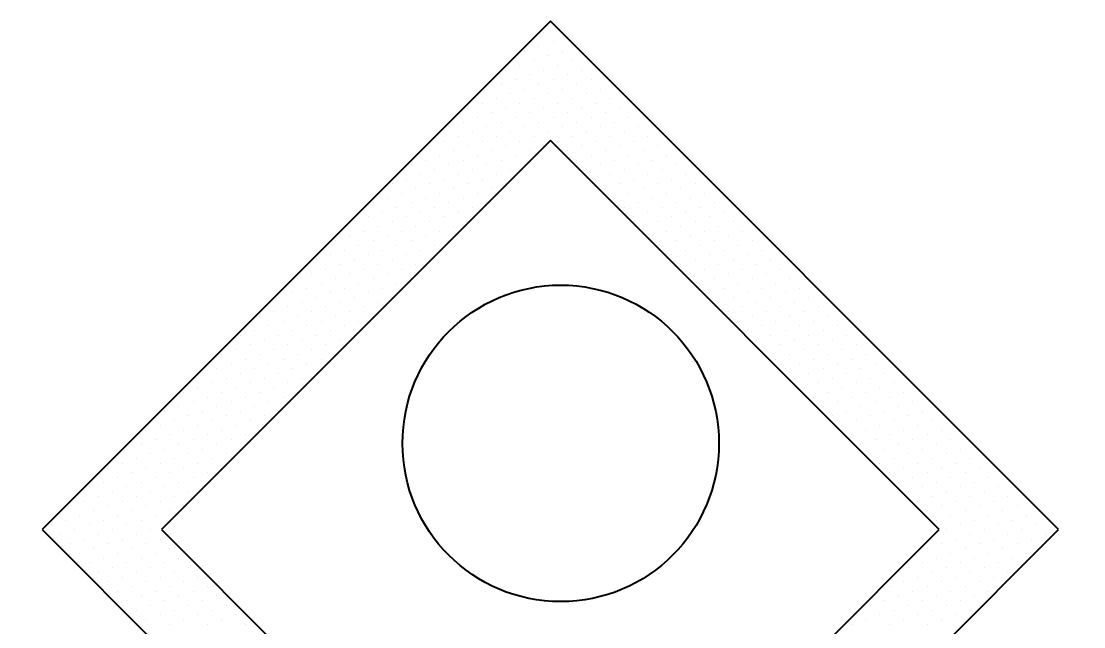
# Model space of a CAD drawing. Extents: x 500 to 638, y 181 to 267.
# Drawn here: x 535.6821 to 535.9087, y 228.3894 to 228.5186 of the extents above; entities that cross this region are included whole.
import ezdxf

# ---------------------------------------------------------------- set-up
doc = ezdxf.new("R2010")
doc.units = 0
doc.header["$LTSCALE"] = 7
doc.layers.get('0').update_dxf_attribs({"linetype": 'CONTINUOUS'})
doc.layers.get('DEFPOINTS').update_dxf_attribs({"linetype": 'CONTINUOUS'})
doc.layers.add('ACESSÓRIO', color=2, linetype='CONTINUOUS')
doc.layers.add('COTA', color=1, linetype='CONTINUOUS')
doc.styles.add('SIMPLEX', font='SIMPLEX.SHX')
doc.dimstyles.new('DIM50', dxfattribs={"dimtxt": 0.12, "dimasz": 0.15, "dimexe": 0.05, "dimexo": 0.09, "dimgap": 0.09, "dimtad": 1, "dimzin": 0, "dimdsep": 46, "dimtxsty": 'SIMPLEX', "dimblk1": 'DOTSMALL', "dimblk2": 'DOTSMALL', "dimsah": 1, "dimcen": 0.09, "dimadec": 0, "dimazin": 0, "dimtfac": 1, "dimtix": 1, "dimtofl": 0, "dimtmove": 2, "dimatfit": 3, "dimldrblk": 'DOTSMALL', "dimfxl": 1, "dimtolj": 1, "dimtzin": 0, "dimarcsym": 0})

# ---------------------------------------------------------------- blocks, each defined once
blk = doc.blocks.new('_DOTSMALL')
at = {"color": 0, "linetype": 'ByBlock', "const_width": 0.5}
blk.add_lwpolyline([(-0.0625, 0, 1), (0.0625, 0, 1)], format="xyb", close=True, dxfattribs=at)
blk = doc.blocks.new('*D156')
at = {"layer": 'COTA', "color": 0, "lineweight": -2}
for p, q in [((535.52661, 228.06187), (535.52661, 228.26354)), ((538.77661, 227.91046), (538.77661, 228.26354)), ((538.77661, 228.21354), (535.52661, 228.21354))]:
    blk.add_line(p, q, dxfattribs=at)
at = {"layer": 'DEFPOINTS', "color": 0}
for p in [(535.52661, 228.21354), (535.52661, 227.97187), (538.77661, 227.82046)]:
    blk.add_point(p, dxfattribs=at)
at = {"layer": 'COTA', "color": 0, "lineweight": -2, "xscale": 0.15, "yscale": 0.15, "zscale": 0.15, "rotation": 180}
blk.add_blockref('_DOTSMALL', (535.52661, 228.21354), dxfattribs=at)
at = {"layer": 'COTA', "color": 0, "lineweight": -2, "xscale": 0.15, "yscale": 0.15, "zscale": 0.15}
blk.add_blockref('_DOTSMALL', (538.77661, 228.21354), dxfattribs=at)
at = {"layer": 'COTA', "color": 0, "insert": (536.78309, 228.37905), "char_height": 0.12, "attachment_point": 5, "style": 'SIMPLEX'}
blk.add_mtext('\\A1;3.25', dxfattribs=at)

msp = doc.modelspace()

# ---------------------------------------------------------------- linework, layer by layer
at = {"layer": 'ACESSÓRIO'}
for p, q in [((535.79494, 228.51855), (535.68651, 228.41013)), ((535.90337, 228.41013), (535.79494, 228.51855)), ((535.7935, 228.51621), (535.7935, 228.51621)), ((535.78946, 228.51217), (535.78946, 228.51217)), ((535.79249, 228.51318), (535.79249, 228.51318)), ((535.79552, 228.51419), (535.79552, 228.51419)), ((535.79754, 228.51217), (535.79754, 228.51217)), ((535.79148, 228.51015), (535.79148, 228.51015)), ((535.79451, 228.51116), (535.79451, 228.51116)), ((535.79956, 228.51015), (535.79956, 228.51015)), ((535.78542, 228.50813), (535.78542, 228.50813)), ((535.78845, 228.50914), (535.78845, 228.50914)), ((535.7935, 228.50813), (535.7935, 228.50813)), ((535.79653, 228.50914), (535.79653, 228.50914)), ((535.80159, 228.50813), (535.80159, 228.50813)), ((535.78744, 228.50611), (535.78744, 228.50611)), ((535.79047, 228.50712), (535.79047, 228.50712)), ((535.79552, 228.50611), (535.79552, 228.50611)), ((535.79855, 228.50712), (535.79855, 228.50712)), ((535.80361, 228.50611), (535.80361, 228.50611)), ((535.78138, 228.50409), (535.78138, 228.50409)), ((535.78441, 228.5051), (535.78441, 228.5051)), ((535.78946, 228.50409), (535.78946, 228.50409)), ((535.79249, 228.5051), (535.79249, 228.5051)), ((535.79754, 228.50409), (535.79754, 228.50409)), ((535.80057, 228.5051), (535.80057, 228.5051)), ((535.80563, 228.50409), (535.80563, 228.50409)), ((535.78037, 228.50106), (535.78037, 228.50106)), ((535.7834, 228.50207), (535.7834, 228.50207)), ((535.78643, 228.50308), (535.78643, 228.50308)), ((535.78845, 228.50106), (535.78845, 228.50106)), ((535.79148, 228.50207), (535.79148, 228.50207)), ((535.79451, 228.50308), (535.79451, 228.50308)), ((535.79653, 228.50106), (535.79653, 228.50106)), ((535.79956, 228.50207), (535.79956, 228.50207)), ((535.8026, 228.50308), (535.8026, 228.50308)), ((535.80462, 228.50106), (535.80462, 228.50106)), ((535.80765, 228.50207), (535.80765, 228.50207)), ((535.77734, 228.50005), (535.77734, 228.50005)), ((535.78239, 228.49904), (535.78239, 228.49904)), ((535.78542, 228.50005), (535.78542, 228.50005)), ((535.79047, 228.49904), (535.79047, 228.49904)), ((535.7935, 228.50005), (535.7935, 228.50005)), ((535.79855, 228.49904), (535.79855, 228.49904)), ((535.80159, 228.50005), (535.80159, 228.50005)), ((535.80664, 228.49904), (535.80664, 228.49904)), ((535.80967, 228.50005), (535.80967, 228.50005)), ((535.77633, 228.49702), (535.77633, 228.49702)), ((535.77936, 228.49803), (535.77936, 228.49803)), ((535.78441, 228.49702), (535.78441, 228.49702)), ((535.78744, 228.49803), (535.78744, 228.49803)), ((535.79249, 228.49702), (535.79249, 228.49702)), ((535.79552, 228.49803), (535.79552, 228.49803)), ((535.80057, 228.49702), (535.80057, 228.49702)), ((535.80361, 228.49803), (535.80361, 228.49803)), ((535.80866, 228.49702), (535.80866, 228.49702)), ((535.81169, 228.49803), (535.81169, 228.49803)), ((535.7733, 228.49601), (535.7733, 228.49601)), ((535.77835, 228.495), (535.77835, 228.495)), ((535.78138, 228.49601), (535.78138, 228.49601)), ((535.78643, 228.495), (535.78643, 228.495)), ((535.78946, 228.49601), (535.78946, 228.49601)), ((535.79451, 228.495), (535.79451, 228.495)), ((535.79754, 228.49601), (535.79754, 228.49601)), ((535.8026, 228.495), (535.8026, 228.495)), ((535.80563, 228.49601), (535.80563, 228.49601)), ((535.81068, 228.495), (535.81068, 228.495)), ((535.81371, 228.49601), (535.81371, 228.49601)), ((535.79494, 228.4931), (535.71197, 228.41013)), ((535.76926, 228.49197), (535.76926, 228.49197)), ((535.77229, 228.49298), (535.77229, 228.49298)), ((535.77532, 228.49399), (535.77532, 228.49399)), ((535.77734, 228.49197), (535.77734, 228.49197)), ((535.78037, 228.49298), (535.78037, 228.49298)), ((535.7834, 228.49399), (535.7834, 228.49399)), ((535.78542, 228.49197), (535.78542, 228.49197)), ((535.78845, 228.49298), (535.78845, 228.49298)), ((535.79148, 228.49399), (535.79148, 228.49399)), ((535.7935, 228.49197), (535.7935, 228.49197)), ((535.87791, 228.41013), (535.79494, 228.4931)), ((535.79653, 228.49298), (535.79653, 228.49298)), ((535.79956, 228.49399), (535.79956, 228.49399)), ((535.80159, 228.49197), (535.80159, 228.49197)), ((535.80462, 228.49298), (535.80462, 228.49298)), ((535.80765, 228.49399), (535.80765, 228.49399)), ((535.80967, 228.49197), (535.80967, 228.49197)), ((535.8127, 228.49298), (535.8127, 228.49298)), ((535.81573, 228.49399), (535.81573, 228.49399)), ((535.81775, 228.49197), (535.81775, 228.49197)), ((535.77128, 228.48995), (535.77128, 228.48995)), ((535.77431, 228.49096), (535.77431, 228.49096)), ((535.77936, 228.48995), (535.77936, 228.48995)), ((535.78239, 228.49096), (535.78239, 228.49096)), ((535.78744, 228.48995), (535.78744, 228.48995)), ((535.79047, 228.49096), (535.79047, 228.49096)), ((535.79855, 228.49096), (535.79855, 228.49096)), ((535.80361, 228.48995), (535.80361, 228.48995)), ((535.80664, 228.49096), (535.80664, 228.49096)), ((535.81169, 228.48995), (535.81169, 228.48995)), ((535.81472, 228.49096), (535.81472, 228.49096)), ((535.81977, 228.48995), (535.81977, 228.48995)), ((535.76522, 228.48793), (535.76522, 228.48793)), ((535.76825, 228.48894), (535.76825, 228.48894)), ((535.7733, 228.48793), (535.7733, 228.48793)), ((535.77633, 228.48894), (535.77633, 228.48894)), ((535.78138, 228.48793), (535.78138, 228.48793)), ((535.78441, 228.48894), (535.78441, 228.48894)), ((535.78946, 228.48793), (535.78946, 228.48793)), ((535.80057, 228.48894), (535.80057, 228.48894)), ((535.80563, 228.48793), (535.80563, 228.48793)), ((535.80866, 228.48894), (535.80866, 228.48894)), ((535.81371, 228.48793), (535.81371, 228.48793)), ((535.81674, 228.48894), (535.81674, 228.48894)), ((535.82179, 228.48793), (535.82179, 228.48793)), ((535.76724, 228.48591), (535.76724, 228.48591)), ((535.77027, 228.48692), (535.77027, 228.48692)), ((535.77532, 228.48591), (535.77532, 228.48591)), ((535.77835, 228.48692), (535.77835, 228.48692)), ((535.7834, 228.48591), (535.7834, 228.48591)), ((535.78643, 228.48692), (535.78643, 228.48692)), ((535.8026, 228.48692), (535.8026, 228.48692)), ((535.80765, 228.48591), (535.80765, 228.48591)), ((535.81068, 228.48692), (535.81068, 228.48692)), ((535.81573, 228.48591), (535.81573, 228.48591)), ((535.81876, 228.48692), (535.81876, 228.48692)), ((535.82381, 228.48591), (535.82381, 228.48591)), ((535.76117, 228.48389), (535.76117, 228.48389)), ((535.7642, 228.4849), (535.7642, 228.4849)), ((535.76623, 228.48288), (535.76623, 228.48288)), ((535.76926, 228.48389), (535.76926, 228.48389)), ((535.77229, 228.4849), (535.77229, 228.4849)), ((535.77431, 228.48288), (535.77431, 228.48288)), ((535.77734, 228.48389), (535.77734, 228.48389)), ((535.78037, 228.4849), (535.78037, 228.4849)), ((535.78239, 228.48288), (535.78239, 228.48288)), ((535.78542, 228.48389), (535.78542, 228.48389)), ((535.80462, 228.4849), (535.80462, 228.4849)), ((535.80664, 228.48288), (535.80664, 228.48288)), ((535.80967, 228.48389), (535.80967, 228.48389)), ((535.8127, 228.4849), (535.8127, 228.4849)), ((535.81472, 228.48288), (535.81472, 228.48288)), ((535.81775, 228.48389), (535.81775, 228.48389)), ((535.82078, 228.4849), (535.82078, 228.4849)), ((535.8228, 228.48288), (535.8228, 228.48288)), ((535.82583, 228.48389), (535.82583, 228.48389)), ((535.76016, 228.48085), (535.76016, 228.48085)), ((535.76319, 228.48187), (535.76319, 228.48187)), ((535.76825, 228.48085), (535.76825, 228.48085)), ((535.77128, 228.48187), (535.77128, 228.48187)), ((535.77633, 228.48085), (535.77633, 228.48085)), ((535.77936, 228.48187), (535.77936, 228.48187)), ((535.80866, 228.48085), (535.80866, 228.48085)), ((535.81169, 228.48187), (535.81169, 228.48187)), ((535.81674, 228.48085), (535.81674, 228.48085)), ((535.81977, 228.48187), (535.81977, 228.48187)), ((535.82482, 228.48085), (535.82482, 228.48085)), ((535.82785, 228.48187), (535.82785, 228.48187)), ((535.75713, 228.47984), (535.75713, 228.47984)), ((535.76218, 228.47883), (535.76218, 228.47883)), ((535.76522, 228.47984), (535.76522, 228.47984)), ((535.77027, 228.47883), (535.77027, 228.47883)), ((535.7733, 228.47984), (535.7733, 228.47984)), ((535.77835, 228.47883), (535.77835, 228.47883)), ((535.78138, 228.47984), (535.78138, 228.47984)), ((535.81068, 228.47883), (535.81068, 228.47883)), ((535.81371, 228.47984), (535.81371, 228.47984)), ((535.81876, 228.47883), (535.81876, 228.47883)), ((535.82179, 228.47984), (535.82179, 228.47984)), ((535.82684, 228.47883), (535.82684, 228.47883)), ((535.82987, 228.47984), (535.82987, 228.47984)), ((535.75612, 228.47681), (535.75612, 228.47681)), ((535.75915, 228.47782), (535.75915, 228.47782)), ((535.7642, 228.47681), (535.7642, 228.47681)), ((535.76724, 228.47782), (535.76724, 228.47782)), ((535.77229, 228.47681), (535.77229, 228.47681)), ((535.77532, 228.47782), (535.77532, 228.47782)), ((535.8127, 228.47681), (535.8127, 228.47681)), ((535.81573, 228.47782), (535.81573, 228.47782)), ((535.82078, 228.47681), (535.82078, 228.47681)), ((535.82381, 228.47782), (535.82381, 228.47782)), ((535.82886, 228.47681), (535.82886, 228.47681)), ((535.83189, 228.47782), (535.83189, 228.47782)), ((535.75309, 228.4758), (535.75309, 228.4758)), ((535.75511, 228.47378), (535.75511, 228.47378)), ((535.75814, 228.47479), (535.75814, 228.47479)), ((535.76117, 228.4758), (535.76117, 228.4758)), ((535.76319, 228.47378), (535.76319, 228.47378)), ((535.76623, 228.47479), (535.76623, 228.47479)), ((535.76926, 228.4758), (535.76926, 228.4758)), ((535.77128, 228.47378), (535.77128, 228.47378)), ((535.77431, 228.47479), (535.77431, 228.47479)), ((535.77734, 228.4758), (535.77734, 228.4758)), ((535.81472, 228.47479), (535.81472, 228.47479)), ((535.81775, 228.4758), (535.81775, 228.4758)), ((535.81977, 228.47378), (535.81977, 228.47378)), ((535.8228, 228.47479), (535.8228, 228.47479)), ((535.82583, 228.4758), (535.82583, 228.4758)), ((535.82785, 228.47378), (535.82785, 228.47378)), ((535.83088, 228.47479), (535.83088, 228.47479)), ((535.83391, 228.4758), (535.83391, 228.4758)), ((535.83593, 228.47378), (535.83593, 228.47378)), ((535.74905, 228.47176), (535.74905, 228.47176)), ((535.75208, 228.47277), (535.75208, 228.47277)), ((535.75713, 228.47176), (535.75713, 228.47176)), ((535.76016, 228.47277), (535.76016, 228.47277)), ((535.76522, 228.47176), (535.76522, 228.47176)), ((535.76825, 228.47277), (535.76825, 228.47277)), ((535.7733, 228.47176), (535.7733, 228.47176)), ((535.81674, 228.47277), (535.81674, 228.47277)), ((535.82179, 228.47176), (535.82179, 228.47176)), ((535.82482, 228.47277), (535.82482, 228.47277)), ((535.82987, 228.47176), (535.82987, 228.47176)), ((535.8329, 228.47277), (535.8329, 228.47277)), ((535.83796, 228.47176), (535.83796, 228.47176)), ((535.75107, 228.46974), (535.75107, 228.46974)), ((535.7541, 228.47075), (535.7541, 228.47075)), ((535.75915, 228.46974), (535.75915, 228.46974)), ((535.76218, 228.47075), (535.76218, 228.47075)), ((535.76724, 228.46974), (535.76724, 228.46974)), ((535.77027, 228.47075), (535.77027, 228.47075)), ((535.81876, 228.47075), (535.81876, 228.47075)), ((535.82381, 228.46974), (535.82381, 228.46974)), ((535.82684, 228.47075), (535.82684, 228.47075)), ((535.83189, 228.46974), (535.83189, 228.46974)), ((535.83492, 228.47075), (535.83492, 228.47075)), ((535.83998, 228.46974), (535.83998, 228.46974)), ((535.74501, 228.46772), (535.74501, 228.46772)), ((535.74804, 228.46873), (535.74804, 228.46873)), ((535.75309, 228.46772), (535.75309, 228.46772)), ((535.75612, 228.46873), (535.75612, 228.46873)), ((535.76117, 228.46772), (535.76117, 228.46772)), ((535.7642, 228.46873), (535.7642, 228.46873)), ((535.76926, 228.46772), (535.76926, 228.46772)), ((535.82078, 228.46873), (535.82078, 228.46873)), ((535.82583, 228.46772), (535.82583, 228.46772)), ((535.82886, 228.46873), (535.82886, 228.46873)), ((535.83391, 228.46772), (535.83391, 228.46772)), ((535.83694, 228.46873), (535.83694, 228.46873)), ((535.842, 228.46772), (535.842, 228.46772)), ((535.744, 228.46469), (535.744, 228.46469)), ((535.74703, 228.4657), (535.74703, 228.4657)), ((535.75006, 228.46671), (535.75006, 228.46671)), ((535.75208, 228.46469), (535.75208, 228.46469)), ((535.75511, 228.4657), (535.75511, 228.4657)), ((535.75814, 228.46671), (535.75814, 228.46671)), ((535.76016, 228.46469), (535.76016, 228.46469)), ((535.76319, 228.4657), (535.76319, 228.4657)), ((535.76623, 228.46671), (535.76623, 228.46671)), ((535.8228, 228.46671), (535.8228, 228.46671)), ((535.82482, 228.46469), (535.82482, 228.46469)), ((535.82785, 228.4657), (535.82785, 228.4657)), ((535.83088, 228.46671), (535.83088, 228.46671)), ((535.8329, 228.46469), (535.8329, 228.46469)), ((535.83593, 228.4657), (535.83593, 228.4657)), ((535.83897, 228.46671), (535.83897, 228.46671)), ((535.84099, 228.46469), (535.84099, 228.46469)), ((535.84402, 228.4657), (535.84402, 228.4657)), ((535.74097, 228.46368), (535.74097, 228.46368)), ((535.74602, 228.46267), (535.74602, 228.46267)), ((535.74905, 228.46368), (535.74905, 228.46368)), ((535.7541, 228.46267), (535.7541, 228.46267)), ((535.75713, 228.46368), (535.75713, 228.46368)), ((535.76218, 228.46267), (535.76218, 228.46267)), ((535.76522, 228.46368), (535.76522, 228.46368)), ((535.82684, 228.46267), (535.82684, 228.46267)), ((535.82987, 228.46368), (535.82987, 228.46368)), ((535.83492, 228.46267), (535.83492, 228.46267)), ((535.83796, 228.46368), (535.83796, 228.46368)), ((535.84301, 228.46267), (535.84301, 228.46267)), ((535.84604, 228.46368), (535.84604, 228.46368)), ((535.73996, 228.46065), (535.73996, 228.46065)), ((535.74299, 228.46166), (535.74299, 228.46166)), ((535.74804, 228.46065), (535.74804, 228.46065)), ((535.75107, 228.46166), (535.75107, 228.46166)), ((535.75612, 228.46065), (535.75612, 228.46065)), ((535.75915, 228.46166), (535.75915, 228.46166)), ((535.82886, 228.46065), (535.82886, 228.46065)), ((535.83189, 228.46166), (535.83189, 228.46166)), ((535.83694, 228.46065), (535.83694, 228.46065)), ((535.83998, 228.46166), (535.83998, 228.46166)), ((535.84503, 228.46065), (535.84503, 228.46065)), ((535.84806, 228.46166), (535.84806, 228.46166)), ((535.73693, 228.45964), (535.73693, 228.45964)), ((535.74198, 228.45863), (535.74198, 228.45863)), ((535.74501, 228.45964), (535.74501, 228.45964)), ((535.75006, 228.45863), (535.75006, 228.45863)), ((535.75309, 228.45964), (535.75309, 228.45964)), ((535.75814, 228.45863), (535.75814, 228.45863)), ((535.76117, 228.45964), (535.76117, 228.45964)), ((535.83088, 228.45863), (535.83088, 228.45863)), ((535.83391, 228.45964), (535.83391, 228.45964)), ((535.83897, 228.45863), (535.83897, 228.45863)), ((535.842, 228.45964), (535.842, 228.45964)), ((535.84705, 228.45863), (535.84705, 228.45863)), ((535.85008, 228.45964), (535.85008, 228.45964)), ((535.73289, 228.4556), (535.73289, 228.4556)), ((535.73592, 228.45661), (535.73592, 228.45661)), ((535.73895, 228.45762), (535.73895, 228.45762)), ((535.74097, 228.4556), (535.74097, 228.4556)), ((535.744, 228.45661), (535.744, 228.45661)), ((535.74703, 228.45762), (535.74703, 228.45762)), ((535.74905, 228.4556), (535.74905, 228.4556)), ((535.75208, 228.45661), (535.75208, 228.45661)), ((535.75511, 228.45762), (535.75511, 228.45762)), ((535.75713, 228.4556), (535.75713, 228.4556)), ((535.8329, 228.45661), (535.8329, 228.45661)), ((535.83593, 228.45762), (535.83593, 228.45762)), ((535.83796, 228.4556), (535.83796, 228.4556)), ((535.84099, 228.45661), (535.84099, 228.45661)), ((535.84402, 228.45762), (535.84402, 228.45762)), ((535.84604, 228.4556), (535.84604, 228.4556)), ((535.84907, 228.45661), (535.84907, 228.45661)), ((535.8521, 228.45762), (535.8521, 228.45762)), ((535.85412, 228.4556), (535.85412, 228.4556)), ((535.73491, 228.45358), (535.73491, 228.45358)), ((535.73794, 228.45459), (535.73794, 228.45459)), ((535.74299, 228.45358), (535.74299, 228.45358)), ((535.74602, 228.45459), (535.74602, 228.45459)), ((535.75107, 228.45358), (535.75107, 228.45358)), ((535.7541, 228.45459), (535.7541, 228.45459)), ((535.83492, 228.45459), (535.83492, 228.45459)), ((535.83998, 228.45358), (535.83998, 228.45358)), ((535.84301, 228.45459), (535.84301, 228.45459)), ((535.84806, 228.45358), (535.84806, 228.45358)), ((535.85109, 228.45459), (535.85109, 228.45459)), ((535.85614, 228.45358), (535.85614, 228.45358)), ((535.72885, 228.45156), (535.72885, 228.45156)), ((535.73188, 228.45257), (535.73188, 228.45257)), ((535.73693, 228.45156), (535.73693, 228.45156)), ((535.73996, 228.45257), (535.73996, 228.45257)), ((535.74501, 228.45156), (535.74501, 228.45156)), ((535.74804, 228.45257), (535.74804, 228.45257)), ((535.75309, 228.45156), (535.75309, 228.45156)), ((535.83694, 228.45257), (535.83694, 228.45257)), ((535.842, 228.45156), (535.842, 228.45156)), ((535.84503, 228.45257), (535.84503, 228.45257)), ((535.85008, 228.45156), (535.85008, 228.45156)), ((535.85311, 228.45257), (535.85311, 228.45257)), ((535.85816, 228.45156), (535.85816, 228.45156)), ((535.73087, 228.44954), (535.73087, 228.44954)), ((535.7339, 228.45055), (535.7339, 228.45055)), ((535.73895, 228.44954), (535.73895, 228.44954)), ((535.74198, 228.45055), (535.74198, 228.45055)), ((535.74703, 228.44954), (535.74703, 228.44954)), ((535.75006, 228.45055), (535.75006, 228.45055)), ((535.83897, 228.45055), (535.83897, 228.45055)), ((535.84402, 228.44954), (535.84402, 228.44954)), ((535.84705, 228.45055), (535.84705, 228.45055)), ((535.8521, 228.44954), (535.8521, 228.44954)), ((535.85513, 228.45055), (535.85513, 228.45055)), ((535.86018, 228.44954), (535.86018, 228.44954)), ((535.7248, 228.44752), (535.7248, 228.44752)), ((535.72783, 228.44853), (535.72783, 228.44853)), ((535.72986, 228.44651), (535.72986, 228.44651)), ((535.73289, 228.44752), (535.73289, 228.44752)), ((535.73592, 228.44853), (535.73592, 228.44853)), ((535.73794, 228.44651), (535.73794, 228.44651)), ((535.74097, 228.44752), (535.74097, 228.44752)), ((535.744, 228.44853), (535.744, 228.44853)), ((535.74602, 228.44651), (535.74602, 228.44651)), ((535.74905, 228.44752), (535.74905, 228.44752)), ((535.84099, 228.44853), (535.84099, 228.44853)), ((535.84301, 228.44651), (535.84301, 228.44651)), ((535.84604, 228.44752), (535.84604, 228.44752)), ((535.84907, 228.44853), (535.84907, 228.44853)), ((535.85109, 228.44651), (535.85109, 228.44651)), ((535.85412, 228.44752), (535.85412, 228.44752)), ((535.85715, 228.44853), (535.85715, 228.44853)), ((535.85917, 228.44651), (535.85917, 228.44651)), ((535.8622, 228.44752), (535.8622, 228.44752)), ((535.72379, 228.44448), (535.72379, 228.44448)), ((535.72682, 228.4455), (535.72682, 228.4455)), ((535.73188, 228.44448), (535.73188, 228.44448)), ((535.73491, 228.4455), (535.73491, 228.4455)), ((535.73996, 228.44448), (535.73996, 228.44448)), ((535.74299, 228.4455), (535.74299, 228.4455)), ((535.84503, 228.44448), (535.84503, 228.44448)), ((535.84806, 228.4455), (535.84806, 228.4455)), ((535.85311, 228.44448), (535.85311, 228.44448)), ((535.85614, 228.4455), (535.85614, 228.4455)), ((535.86119, 228.44448), (535.86119, 228.44448)), ((535.86422, 228.4455), (535.86422, 228.4455)), ((535.72076, 228.44347), (535.72076, 228.44347)), ((535.72581, 228.44246), (535.72581, 228.44246)), ((535.72885, 228.44347), (535.72885, 228.44347)), ((535.7339, 228.44246), (535.7339, 228.44246)), ((535.73693, 228.44347), (535.73693, 228.44347)), ((535.74198, 228.44246), (535.74198, 228.44246)), ((535.74501, 228.44347), (535.74501, 228.44347)), ((535.84705, 228.44246), (535.84705, 228.44246)), ((535.85008, 228.44347), (535.85008, 228.44347)), ((535.85513, 228.44246), (535.85513, 228.44246)), ((535.85816, 228.44347), (535.85816, 228.44347)), ((535.86321, 228.44246), (535.86321, 228.44246)), ((535.86624, 228.44347), (535.86624, 228.44347)), ((535.71975, 228.44044), (535.71975, 228.44044)), ((535.72278, 228.44145), (535.72278, 228.44145)), ((535.72783, 228.44044), (535.72783, 228.44044)), ((535.73087, 228.44145), (535.73087, 228.44145)), ((535.73592, 228.44044), (535.73592, 228.44044)), ((535.73895, 228.44145), (535.73895, 228.44145)), ((535.84907, 228.44044), (535.84907, 228.44044)), ((535.8521, 228.44145), (535.8521, 228.44145)), ((535.85715, 228.44044), (535.85715, 228.44044)), ((535.86018, 228.44145), (535.86018, 228.44145)), ((535.86523, 228.44044), (535.86523, 228.44044)), ((535.86826, 228.44145), (535.86826, 228.44145)), ((535.71672, 228.43943), (535.71672, 228.43943)), ((535.71874, 228.43741), (535.71874, 228.43741)), ((535.72177, 228.43842), (535.72177, 228.43842)), ((535.7248, 228.43943), (535.7248, 228.43943)), ((535.72682, 228.43741), (535.72682, 228.43741)), ((535.72986, 228.43842), (535.72986, 228.43842)), ((535.73289, 228.43943), (535.73289, 228.43943)), ((535.73491, 228.43741), (535.73491, 228.43741)), ((535.73794, 228.43842), (535.73794, 228.43842)), ((535.74097, 228.43943), (535.74097, 228.43943)), ((535.85109, 228.43842), (535.85109, 228.43842)), ((535.85412, 228.43943), (535.85412, 228.43943)), ((535.85614, 228.43741), (535.85614, 228.43741)), ((535.85917, 228.43842), (535.85917, 228.43842)), ((535.8622, 228.43943), (535.8622, 228.43943)), ((535.86422, 228.43741), (535.86422, 228.43741)), ((535.86725, 228.43842), (535.86725, 228.43842)), ((535.87028, 228.43943), (535.87028, 228.43943)), ((535.8723, 228.43741), (535.8723, 228.43741)), ((535.71268, 228.43539), (535.71268, 228.43539)), ((535.71571, 228.4364), (535.71571, 228.4364)), ((535.72076, 228.43539), (535.72076, 228.43539)), ((535.72379, 228.4364), (535.72379, 228.4364)), ((535.72885, 228.43539), (535.72885, 228.43539)), ((535.73188, 228.4364), (535.73188, 228.4364)), ((535.73693, 228.43539), (535.73693, 228.43539)), ((535.85311, 228.4364), (535.85311, 228.4364)), ((535.85816, 228.43539), (535.85816, 228.43539)), ((535.86119, 228.4364), (535.86119, 228.4364)), ((535.86624, 228.43539), (535.86624, 228.43539)), ((535.86927, 228.4364), (535.86927, 228.4364)), ((535.87433, 228.43539), (535.87433, 228.43539)), ((535.7147, 228.43337), (535.7147, 228.43337)), ((535.71773, 228.43438), (535.71773, 228.43438)), ((535.72278, 228.43337), (535.72278, 228.43337)), ((535.72581, 228.43438), (535.72581, 228.43438)), ((535.73087, 228.43337), (535.73087, 228.43337)), ((535.7339, 228.43438), (535.7339, 228.43438)), ((535.85513, 228.43438), (535.85513, 228.43438)), ((535.86018, 228.43337), (535.86018, 228.43337)), ((535.86321, 228.43438), (535.86321, 228.43438)), ((535.86826, 228.43337), (535.86826, 228.43337)), ((535.87129, 228.43438), (535.87129, 228.43438)), ((535.87635, 228.43337), (535.87635, 228.43337)), ((535.70864, 228.43135), (535.70864, 228.43135)), ((535.71167, 228.43236), (535.71167, 228.43236)), ((535.71672, 228.43135), (535.71672, 228.43135)), ((535.71975, 228.43236), (535.71975, 228.43236)), ((535.7248, 228.43135), (535.7248, 228.43135)), ((535.72783, 228.43236), (535.72783, 228.43236)), ((535.73289, 228.43135), (535.73289, 228.43135)), ((535.85715, 228.43236), (535.85715, 228.43236)), ((535.8622, 228.43135), (535.8622, 228.43135)), ((535.86523, 228.43236), (535.86523, 228.43236)), ((535.87028, 228.43135), (535.87028, 228.43135)), ((535.87331, 228.43236), (535.87331, 228.43236)), ((535.87837, 228.43135), (535.87837, 228.43135)), ((535.70763, 228.42832), (535.70763, 228.42832)), ((535.71066, 228.42933), (535.71066, 228.42933)), ((535.71369, 228.43034), (535.71369, 228.43034)), ((535.71571, 228.42832), (535.71571, 228.42832)), ((535.71874, 228.42933), (535.71874, 228.42933)), ((535.72177, 228.43034), (535.72177, 228.43034)), ((535.72379, 228.42832), (535.72379, 228.42832)), ((535.72682, 228.42933), (535.72682, 228.42933)), ((535.72986, 228.43034), (535.72986, 228.43034)), ((535.85917, 228.43034), (535.85917, 228.43034)), ((535.86119, 228.42832), (535.86119, 228.42832)), ((535.86422, 228.42933), (535.86422, 228.42933)), ((535.86725, 228.43034), (535.86725, 228.43034)), ((535.86927, 228.42832), (535.86927, 228.42832)), ((535.8723, 228.42933), (535.8723, 228.42933)), ((535.87534, 228.43034), (535.87534, 228.43034)), ((535.87736, 228.42832), (535.87736, 228.42832)), ((535.88039, 228.42933), (535.88039, 228.42933)), ((535.7046, 228.42731), (535.7046, 228.42731)), ((535.70965, 228.4263), (535.70965, 228.4263)), ((535.71268, 228.42731), (535.71268, 228.42731)), ((535.71773, 228.4263), (535.71773, 228.4263)), ((535.72076, 228.42731), (535.72076, 228.42731)), ((535.72581, 228.4263), (535.72581, 228.4263)), ((535.72885, 228.42731), (535.72885, 228.42731)), ((535.86321, 228.4263), (535.86321, 228.4263)), ((535.86624, 228.42731), (535.86624, 228.42731)), ((535.87129, 228.4263), (535.87129, 228.4263)), ((535.87433, 228.42731), (535.87433, 228.42731)), ((535.87938, 228.4263), (535.87938, 228.4263)), ((535.88241, 228.42731), (535.88241, 228.42731)), ((535.70359, 228.42428), (535.70359, 228.42428)), ((535.70662, 228.42529), (535.70662, 228.42529)), ((535.71167, 228.42428), (535.71167, 228.42428)), ((535.7147, 228.42529), (535.7147, 228.42529)), ((535.71975, 228.42428), (535.71975, 228.42428)), ((535.72278, 228.42529), (535.72278, 228.42529)), ((535.86523, 228.42428), (535.86523, 228.42428)), ((535.86826, 228.42529), (535.86826, 228.42529)), ((535.87331, 228.42428), (535.87331, 228.42428)), ((535.87635, 228.42529), (535.87635, 228.42529)), ((535.8814, 228.42428), (535.8814, 228.42428)), ((535.88443, 228.42529), (535.88443, 228.42529)), ((535.70056, 228.42327), (535.70056, 228.42327)), ((535.70561, 228.42226), (535.70561, 228.42226)), ((535.70864, 228.42327), (535.70864, 228.42327)), ((535.71369, 228.42226), (535.71369, 228.42226)), ((535.71672, 228.42327), (535.71672, 228.42327)), ((535.72177, 228.42226), (535.72177, 228.42226)), ((535.7248, 228.42327), (535.7248, 228.42327)), ((535.86725, 228.42226), (535.86725, 228.42226)), ((535.87028, 228.42327), (535.87028, 228.42327)), ((535.87534, 228.42226), (535.87534, 228.42226)), ((535.87837, 228.42327), (535.87837, 228.42327)), ((535.88342, 228.42226), (535.88342, 228.42226)), ((535.88645, 228.42327), (535.88645, 228.42327)), ((535.69652, 228.41923), (535.69652, 228.41923)), ((535.69955, 228.42024), (535.69955, 228.42024)), ((535.70258, 228.42125), (535.70258, 228.42125)), ((535.7046, 228.41923), (535.7046, 228.41923)), ((535.70763, 228.42024), (535.70763, 228.42024)), ((535.71066, 228.42125), (535.71066, 228.42125)), ((535.71268, 228.41923), (535.71268, 228.41923)), ((535.71571, 228.42024), (535.71571, 228.42024)), ((535.71874, 228.42125), (535.71874, 228.42125)), ((535.72076, 228.41923), (535.72076, 228.41923)), ((535.86927, 228.42024), (535.86927, 228.42024)), ((535.8723, 228.42125), (535.8723, 228.42125)), ((535.87433, 228.41923), (535.87433, 228.41923)), ((535.87736, 228.42024), (535.87736, 228.42024)), ((535.88039, 228.42125), (535.88039, 228.42125)), ((535.88241, 228.41923), (535.88241, 228.41923)), ((535.88544, 228.42024), (535.88544, 228.42024)), ((535.88847, 228.42125), (535.88847, 228.42125)), ((535.89049, 228.41923), (535.89049, 228.41923)), ((535.69854, 228.41721), (535.69854, 228.41721)), ((535.70157, 228.41822), (535.70157, 228.41822)), ((535.70662, 228.41721), (535.70662, 228.41721)), ((535.70965, 228.41822), (535.70965, 228.41822)), ((535.7147, 228.41721), (535.7147, 228.41721)), ((535.71773, 228.41822), (535.71773, 228.41822)), ((535.87129, 228.41822), (535.87129, 228.41822)), ((535.87635, 228.41721), (535.87635, 228.41721)), ((535.87938, 228.41822), (535.87938, 228.41822)), ((535.88443, 228.41721), (535.88443, 228.41721)), ((535.88746, 228.41822), (535.88746, 228.41822)), ((535.89251, 228.41721), (535.89251, 228.41721)), ((535.69248, 228.41519), (535.69248, 228.41519)), ((535.69551, 228.4162), (535.69551, 228.4162)), ((535.70056, 228.41519), (535.70056, 228.41519)), ((535.70359, 228.4162), (535.70359, 228.4162)), ((535.70864, 228.41519), (535.70864, 228.41519)), ((535.71167, 228.4162), (535.71167, 228.4162)), ((535.71672, 228.41519), (535.71672, 228.41519)), ((535.87331, 228.4162), (535.87331, 228.4162)), ((535.87837, 228.41519), (535.87837, 228.41519)), ((535.8814, 228.4162), (535.8814, 228.4162)), ((535.88645, 228.41519), (535.88645, 228.41519)), ((535.88948, 228.4162), (535.88948, 228.4162)), ((535.89453, 228.41519), (535.89453, 228.41519)), ((535.6945, 228.41317), (535.6945, 228.41317)), ((535.69753, 228.41418), (535.69753, 228.41418)), ((535.70258, 228.41317), (535.70258, 228.41317)), ((535.70561, 228.41418), (535.70561, 228.41418)), ((535.71066, 228.41317), (535.71066, 228.41317)), ((535.71369, 228.41418), (535.71369, 228.41418)), ((535.87534, 228.41418), (535.87534, 228.41418)), ((535.88039, 228.41317), (535.88039, 228.41317)), ((535.88342, 228.41418), (535.88342, 228.41418)), ((535.88847, 228.41317), (535.88847, 228.41317)), ((535.8915, 228.41418), (535.8915, 228.41418)), ((535.89655, 228.41317), (535.89655, 228.41317)), ((535.68843, 228.41115), (535.68843, 228.41115)), ((535.69146, 228.41216), (535.69146, 228.41216)), ((535.69652, 228.41115), (535.69652, 228.41115)), ((535.69955, 228.41216), (535.69955, 228.41216)), ((535.7046, 228.41115), (535.7046, 228.41115)), ((535.70763, 228.41216), (535.70763, 228.41216)), ((535.71268, 228.41115), (535.71268, 228.41115)), ((535.87736, 228.41216), (535.87736, 228.41216)), ((535.88241, 228.41115), (535.88241, 228.41115)), ((535.88544, 228.41216), (535.88544, 228.41216)), ((535.89049, 228.41115), (535.89049, 228.41115)), ((535.89352, 228.41216), (535.89352, 228.41216)), ((535.89857, 228.41115), (535.89857, 228.41115)), ((535.68651, 228.41013), (535.79494, 228.3017)), ((535.69045, 228.40913), (535.69045, 228.40913)), ((535.69349, 228.41014), (535.69349, 228.41014)), ((535.69551, 228.40811), (535.69551, 228.40811)), ((535.69854, 228.40913), (535.69854, 228.40913)), ((535.70157, 228.41014), (535.70157, 228.41014)), ((535.70359, 228.40811), (535.70359, 228.40811)), ((535.70662, 228.40913), (535.70662, 228.40913)), ((535.70965, 228.41014), (535.70965, 228.41014)), ((535.71167, 228.40811), (535.71167, 228.40811)), ((535.71197, 228.41013), (535.79494, 228.32716)), ((535.79494, 228.32716), (535.87791, 228.41013)), ((535.79494, 228.3017), (535.90337, 228.41013)), ((535.87938, 228.41014), (535.87938, 228.41014)), ((535.8814, 228.40811), (535.8814, 228.40811)), ((535.88443, 228.40913), (535.88443, 228.40913)), ((535.88746, 228.41014), (535.88746, 228.41014)), ((535.88948, 228.40811), (535.88948, 228.40811)), ((535.89251, 228.40913), (535.89251, 228.40913)), ((535.89554, 228.41014), (535.89554, 228.41014)), ((535.89756, 228.40811), (535.89756, 228.40811)), ((535.90059, 228.40913), (535.90059, 228.40913)), ((535.69248, 228.4071), (535.69248, 228.4071)), ((535.69753, 228.40609), (535.69753, 228.40609)), ((535.70056, 228.4071), (535.70056, 228.4071)), ((535.70561, 228.40609), (535.70561, 228.40609)), ((535.70864, 228.4071), (535.70864, 228.4071)), ((535.71369, 228.40609), (535.71369, 228.40609)), ((535.87534, 228.40609), (535.87534, 228.40609)), ((535.87837, 228.4071), (535.87837, 228.4071)), ((535.88342, 228.40609), (535.88342, 228.40609)), ((535.88645, 228.4071), (535.88645, 228.4071)), ((535.8915, 228.40609), (535.8915, 228.40609)), ((535.89453, 228.4071), (535.89453, 228.4071)), ((535.6945, 228.40508), (535.6945, 228.40508)), ((535.69955, 228.40407), (535.69955, 228.40407)), ((535.70258, 228.40508), (535.70258, 228.40508)), ((535.70763, 228.40407), (535.70763, 228.40407)), ((535.71066, 228.40508), (535.71066, 228.40508)), ((535.71571, 228.40407), (535.71571, 228.40407)), ((535.87736, 228.40407), (535.87736, 228.40407)), ((535.88039, 228.40508), (535.88039, 228.40508)), ((535.88544, 228.40407), (535.88544, 228.40407)), ((535.88847, 228.40508), (535.88847, 228.40508)), ((535.89352, 228.40407), (535.89352, 228.40407)), ((535.89655, 228.40508), (535.89655, 228.40508)), ((535.69652, 228.40306), (535.69652, 228.40306)), ((535.70157, 228.40205), (535.70157, 228.40205)), ((535.7046, 228.40306), (535.7046, 228.40306)), ((535.70965, 228.40205), (535.70965, 228.40205)), ((535.71268, 228.40306), (535.71268, 228.40306)), ((535.71773, 228.40205), (535.71773, 228.40205)), ((535.87129, 228.40205), (535.87129, 228.40205)), ((535.87433, 228.40306), (535.87433, 228.40306)), ((535.87938, 228.40205), (535.87938, 228.40205)), ((535.88241, 228.40306), (535.88241, 228.40306)), ((535.88746, 228.40205), (535.88746, 228.40205)), ((535.89049, 228.40306), (535.89049, 228.40306)), ((535.69854, 228.40104), (535.69854, 228.40104)), ((535.70056, 228.39902), (535.70056, 228.39902)), ((535.70359, 228.40003), (535.70359, 228.40003)), ((535.70662, 228.40104), (535.70662, 228.40104)), ((535.70864, 228.39902), (535.70864, 228.39902)), ((535.71167, 228.40003), (535.71167, 228.40003)), ((535.7147, 228.40104), (535.7147, 228.40104)), ((535.71672, 228.39902), (535.71672, 228.39902)), ((535.71975, 228.40003), (535.71975, 228.40003)), ((535.87028, 228.39902), (535.87028, 228.39902)), ((535.87331, 228.40003), (535.87331, 228.40003)), ((535.87635, 228.40104), (535.87635, 228.40104)), ((535.87837, 228.39902), (535.87837, 228.39902)), ((535.8814, 228.40003), (535.8814, 228.40003)), ((535.88443, 228.40104), (535.88443, 228.40104)), ((535.88645, 228.39902), (535.88645, 228.39902)), ((535.88948, 228.40003), (535.88948, 228.40003)), ((535.89251, 228.40104), (535.89251, 228.40104)), ((535.70258, 228.397), (535.70258, 228.397)), ((535.70561, 228.39801), (535.70561, 228.39801)), ((535.71066, 228.397), (535.71066, 228.397)), ((535.71369, 228.39801), (535.71369, 228.39801)), ((535.71874, 228.397), (535.71874, 228.397)), ((535.72177, 228.39801), (535.72177, 228.39801)), ((535.86725, 228.39801), (535.86725, 228.39801)), ((535.8723, 228.397), (535.8723, 228.397)), ((535.87534, 228.39801), (535.87534, 228.39801)), ((535.88039, 228.397), (535.88039, 228.397)), ((535.88342, 228.39801), (535.88342, 228.39801)), ((535.88847, 228.397), (535.88847, 228.397)), ((535.7046, 228.39498), (535.7046, 228.39498)), ((535.70763, 228.39599), (535.70763, 228.39599)), ((535.71268, 228.39498), (535.71268, 228.39498)), ((535.71571, 228.39599), (535.71571, 228.39599)), ((535.72076, 228.39498), (535.72076, 228.39498)), ((535.72379, 228.39599), (535.72379, 228.39599)), ((535.86624, 228.39498), (535.86624, 228.39498)), ((535.86927, 228.39599), (535.86927, 228.39599)), ((535.87433, 228.39498), (535.87433, 228.39498)), ((535.87736, 228.39599), (535.87736, 228.39599)), ((535.88241, 228.39498), (535.88241, 228.39498)), ((535.88544, 228.39599), (535.88544, 228.39599)), ((535.70662, 228.39296), (535.70662, 228.39296)), ((535.70965, 228.39397), (535.70965, 228.39397)), ((535.7147, 228.39296), (535.7147, 228.39296)), ((535.71773, 228.39397), (535.71773, 228.39397)), ((535.72278, 228.39296), (535.72278, 228.39296)), ((535.72581, 228.39397), (535.72581, 228.39397)), ((535.86321, 228.39397), (535.86321, 228.39397)), ((535.86826, 228.39296), (535.86826, 228.39296)), ((535.87129, 228.39397), (535.87129, 228.39397)), ((535.87635, 228.39296), (535.87635, 228.39296)), ((535.87938, 228.39397), (535.87938, 228.39397)), ((535.88443, 228.39296), (535.88443, 228.39296)), ((535.70864, 228.39094), (535.70864, 228.39094)), ((535.71167, 228.39195), (535.71167, 228.39195)), ((535.71369, 228.38993), (535.71369, 228.38993)), ((535.71672, 228.39094), (535.71672, 228.39094)), ((535.71975, 228.39195), (535.71975, 228.39195)), ((535.72177, 228.38993), (535.72177, 228.38993)), ((535.7248, 228.39094), (535.7248, 228.39094)), ((535.72783, 228.39195), (535.72783, 228.39195)), ((535.72986, 228.38993), (535.72986, 228.38993)), ((535.85917, 228.38993), (535.85917, 228.38993)), ((535.8622, 228.39094), (535.8622, 228.39094)), ((535.86523, 228.39195), (535.86523, 228.39195)), ((535.86725, 228.38993), (535.86725, 228.38993)), ((535.87028, 228.39094), (535.87028, 228.39094)), ((535.87331, 228.39195), (535.87331, 228.39195)), ((535.87534, 228.38993), (535.87534, 228.38993)), ((535.87837, 228.39094), (535.87837, 228.39094)), ((535.8814, 228.39195), (535.8814, 228.39195))]:
    msp.add_line(p, q, dxfattribs=at)
msp.add_circle((535.79715, 228.42853), 0.03375, dxfattribs=at)

# ---------------------------------------------------------------- dimensions: what is measured, and where the dimension line sits
at = {"layer": 'COTA'}
dim = msp.add_linear_dim(base=(535.52661, 228.21354), p1=(538.77661, 227.82046), p2=(535.52661, 227.97187), dimstyle='DIM50', dxfattribs=at)
dim.commit()
dim.dimension.update_dxf_attribs({"geometry": '*D156', "text_midpoint": (536.78309, 228.37905), "dimtype": 160})

doc.saveas('drawing.dxf')
